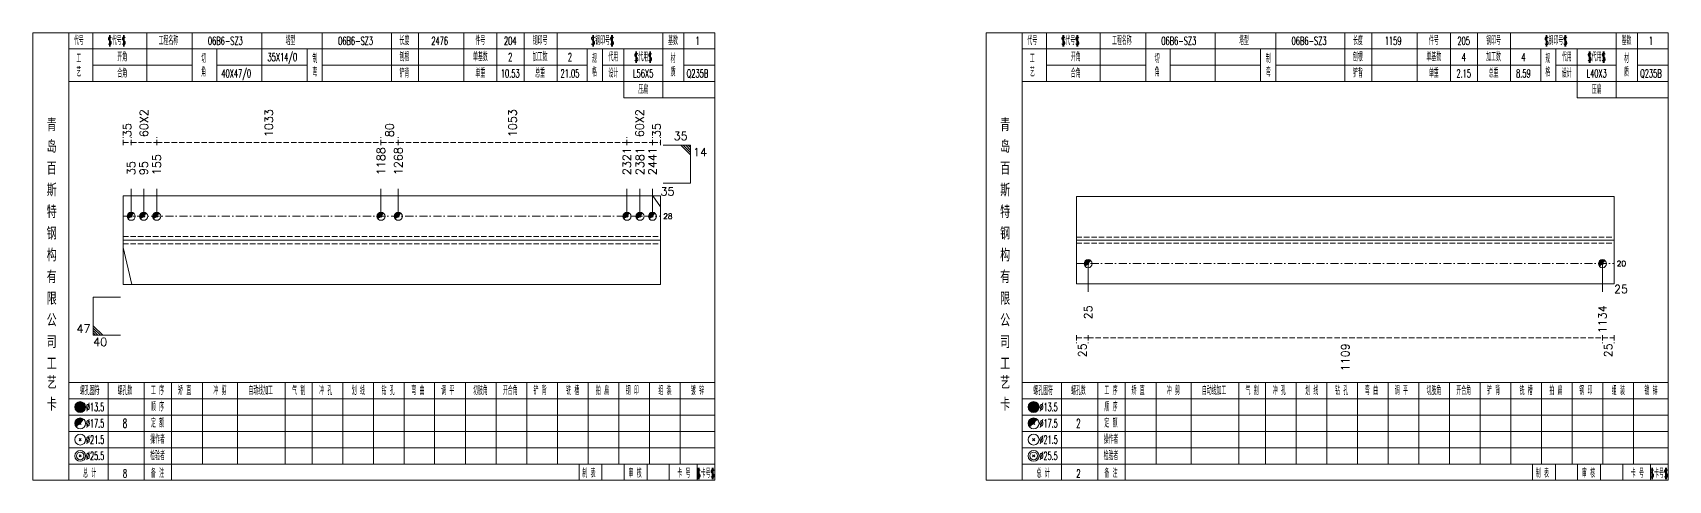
# Model space of a CAD drawing. Extents: x -533 to 8774, y 0 to 7979.
# Drawn here: x 0 to 603, y 7088 to 7253 of the extents above; entities that cross this region are included whole.
import ezdxf
from ezdxf.enums import TextEntityAlignment as Align

# ---------------------------------------------------------------- set-up
doc = ezdxf.new("R2010")
doc.units = 0
doc.header["$MEASUREMENT"] = 0
doc.linetypes.add('一点画线', pattern=[5.2, 3, -1, 0.2, -1])
doc.linetypes.add('虚线', pattern=[2.75, 2, -0.75])
doc.layers.get('0').update_dxf_attribs({"linetype": 'CONTINUOUS', "lineweight": 25})
for name, color, linetype, lineweight in [('1', 7, 'CONTINUOUS', 25), ('4', 7, 'CONTINUOUS', 25), ('5', 7, 'CONTINUOUS', 25)]:
    doc.layers.add(name, color=color, linetype=linetype, lineweight=lineweight)
doc.styles.get("Standard").update_dxf_attribs({"font": 'simplex.shx', "width": 0.7, "height": 3, "bigfont": 'gbhzfs.shx'})

# ---------------------------------------------------------------- blocks, each defined once
blk = doc.blocks.new('孔17.5')
at = {"layer": '5', "color": 7, "linetype": 'Continuous', "lineweight": 0}
for p, q in [((-0.2, -0.2), (0.2, 0.2)), ((-0.2, 0.2), (0.2, -0.2))]:
    blk.add_line(p, q, dxfattribs=at)
at = {"layer": '5', "color": 7, "linetype": 'Continuous', "lineweight": 13}
blk.add_circle((0, 0), 1, dxfattribs=at)
for radius in [0.9, 0.8, 0.7, 0.6, 0.5, 0.4, 0.3, 0.2, 0.1]:
    blk.add_arc((0, 0), radius, 45, 225, dxfattribs=at)

msp = doc.modelspace()

# ---------------------------------------------------------------- linework, layer by layer
at = {"color": 8, "linetype": '虚线', "lineweight": 9}
for p, q in [((33.3, 7211.39), (33.3, 7214.39)), ((33.3, 7212.39), (36.3, 7212.39)), ((36.3, 7211.39), (36.3, 7214.39)), ((36.3, 7211.39), (36.3, 7214.39)), ((36.3, 7212.39), (45.7, 7212.39)), ((45.7, 7211.39), (45.7, 7214.39)), ((45.7, 7211.39), (45.7, 7214.39)), ((45.7, 7212.39), (128.35, 7212.39)), ((128.35, 7211.39), (128.35, 7214.39)), ((128.35, 7211.39), (128.35, 7214.39)), ((128.35, 7212.39), (134.75, 7212.39)), ((134.75, 7211.39), (134.75, 7214.39)), ((134.75, 7211.39), (134.75, 7214.39)), ((134.75, 7212.39), (219, 7212.39)), ((219, 7211.39), (219, 7214.39)), ((219, 7211.39), (219, 7214.39)), ((219, 7212.39), (228.4, 7212.39)), ((228.4, 7211.39), (228.4, 7214.39)), ((228.4, 7211.39), (228.4, 7214.39)), ((228.4, 7212.39), (231.4, 7212.39)), ((231.4, 7211.39), (231.4, 7214.39)), ((384.7, 7141.39), (384.7, 7138.39)), ((384.7, 7140.39), (388.97, 7140.39)), ((388.97, 7141.39), (388.97, 7138.39)), ((388.97, 7141.39), (388.97, 7138.39)), ((388.97, 7140.39), (578.53, 7140.39)), ((578.53, 7141.39), (578.53, 7138.39)), ((578.53, 7141.39), (578.53, 7138.39)), ((578.53, 7140.39), (582.8, 7140.39)), ((582.8, 7141.39), (582.8, 7138.39))]:
    msp.add_line(p, q, dxfattribs=at)
at = {"color": 7, "linetype": 'Continuous', "lineweight": 13}
for p, q in [((242.4, 7211.39), (232.4, 7211.39)), ((238.9, 7211.39), (242.4, 7207.89)), ((239.78, 7211.39), (242.4, 7208.77)), ((240.65, 7211.39), (242.4, 7209.64)), ((241.53, 7211.39), (242.4, 7210.52)), ((242.4, 7197.39), (242.4, 7211.39)), ((36.3, 7185.23), (36.3, 7195.39)), ((40.9, 7185.23), (40.9, 7195.39)), ((45.7, 7185.23), (45.7, 7195.39)), ((128.35, 7185.23), (128.35, 7195.39)), ((134.75, 7185.23), (134.75, 7195.39)), ((219, 7185.23), (219, 7195.39)), ((223.8, 7185.23), (223.8, 7195.39)), ((228.4, 7185.23), (228.4, 7195.39)), ((231.4, 7188.65), (228.6, 7192.73)), ((242.4, 7197.39), (232.4, 7197.39)), ((33.3, 7173.77), (36.5, 7160.05)), ((388.97, 7167.77), (388.97, 7157.39)), ((578.53, 7167.77), (578.53, 7157.39)), ((22.3, 7155.39), (32.3, 7155.39)), ((22.3, 7155.39), (22.3, 7141.39)), ((25.8, 7141.39), (22.3, 7144.89)), ((24.93, 7141.39), (22.3, 7144.02)), ((24.05, 7141.39), (22.3, 7143.14)), ((23.18, 7141.39), (22.3, 7142.27)), ((22.3, 7141.39), (32.3, 7141.39))]:
    msp.add_line(p, q, dxfattribs=at)
at = {"color": 7, "linetype": 'Continuous', "lineweight": 18}
for p, q in [((33.3, 7192.73), (33.3, 7160.05)), ((33.3, 7192.73), (231.4, 7192.73)), ((231.4, 7192.73), (231.4, 7160.05)), ((384.7, 7192.52), (384.7, 7160.27)), ((384.7, 7192.52), (582.8, 7192.52)), ((582.8, 7192.52), (582.8, 7160.27)), ((33.3, 7176.39), (231.4, 7176.39)), ((384.7, 7176.39), (582.8, 7176.39))]:
    msp.add_line(p, q, dxfattribs=at)
at = {"color": 3, "linetype": '一点画线', "lineweight": 13}
for p, q in [((33.3, 7185.23), (231.4, 7185.23)), ((384.7, 7167.77), (582.8, 7167.77))]:
    msp.add_line(p, q, dxfattribs=at)
at = {"color": 1, "linetype": '虚线', "lineweight": 18}
for p, q in [((33.3, 7177.73), (231.4, 7177.73)), ((33.3, 7175.05), (231.4, 7175.05)), ((384.7, 7177.52), (582.8, 7177.52)), ((384.7, 7175.27), (582.8, 7175.27))]:
    msp.add_line(p, q, dxfattribs=at)
at = {"layer": '1', "color": 7, "linetype": 'Continuous', "lineweight": 18}
for p, q in [((33.3, 7160.05), (231.4, 7160.05)), ((384.7, 7160.27), (582.8, 7160.27))]:
    msp.add_line(p, q, dxfattribs=at)
at = {"layer": '4', "color": 1, "linetype": 'Continuous', "lineweight": 18}
for p, q in [((13.3, 7087.89), (13.3, 7252.89)), ((22.2, 7234.89), (22.2, 7252.89)), ((42, 7234.89), (42, 7252.89)), ((58.8, 7234.89), (58.8, 7252.89)), ((84.4, 7234.89), (84.4, 7252.89)), ((106.7, 7234.89), (106.7, 7252.89)), ((132.2, 7234.89), (132.2, 7252.89)), ((142.2, 7234.89), (142.2, 7252.89)), ((158.9, 7234.89), (158.9, 7252.89)), ((171.1, 7234.89), (171.1, 7252.89)), ((181.1, 7234.89), (181.1, 7252.89)), ((193.3, 7234.89), (193.3, 7252.89)), ((232.2, 7228.89), (232.2, 7252.89)), ((240, 7234.89), (240, 7252.89)), ((364.7, 7087.89), (364.7, 7252.89)), ((373.6, 7234.89), (373.6, 7252.89)), ((393.4, 7234.89), (393.4, 7252.89)), ((410.2, 7234.89), (410.2, 7252.89)), ((435.8, 7234.89), (435.8, 7252.89)), ((458.1, 7234.89), (458.1, 7252.89)), ((483.6, 7234.89), (483.6, 7252.89)), ((493.6, 7234.89), (493.6, 7252.89)), ((510.3, 7234.89), (510.3, 7252.89)), ((522.5, 7234.89), (522.5, 7252.89)), ((532.5, 7234.89), (532.5, 7252.89)), ((544.7, 7234.89), (544.7, 7252.89)), ((583.6, 7228.89), (583.6, 7252.89)), ((591.4, 7234.89), (591.4, 7252.89)), ((13.3, 7246.89), (251.4, 7246.89)), ((67.8, 7234.89), (67.8, 7246.89)), ((101.1, 7234.89), (101.1, 7246.89)), ((204.4, 7234.89), (204.4, 7246.89)), ((210, 7234.89), (210, 7246.89)), ((217.8, 7228.89), (217.8, 7246.89)), ((364.7, 7246.89), (602.8, 7246.89)), ((419.2, 7234.89), (419.2, 7246.89)), ((452.5, 7234.89), (452.5, 7246.89)), ((555.8, 7234.89), (555.8, 7246.89)), ((561.4, 7234.89), (561.4, 7246.89)), ((569.2, 7228.89), (569.2, 7246.89)), ((22.2, 7240.89), (58.8, 7240.89)), ((67.8, 7240.89), (101.1, 7240.89)), ((106.7, 7240.89), (204.4, 7240.89)), ((210, 7240.89), (232.2, 7240.89)), ((240, 7240.89), (251.4, 7240.89)), ((373.6, 7240.89), (410.2, 7240.89)), ((419.2, 7240.89), (452.5, 7240.89)), ((458.1, 7240.89), (555.8, 7240.89)), ((561.4, 7240.89), (583.6, 7240.89)), ((591.4, 7240.89), (602.8, 7240.89)), ((13.3, 7234.89), (251.4, 7234.89)), ((364.7, 7234.89), (602.8, 7234.89)), ((217.8, 7228.89), (251.4, 7228.89)), ((569.2, 7228.89), (602.8, 7228.89)), ((13.3, 7123.89), (251.4, 7123.89)), ((27.8, 7087.89), (27.8, 7123.89)), ((41.1, 7087.89), (41.1, 7123.89)), ((51.2, 7087.89), (51.2, 7123.89)), ((62.6, 7093.89), (62.6, 7123.89)), ((75.5, 7093.89), (75.5, 7123.89)), ((93.1, 7093.89), (93.1, 7123.89)), ((103, 7093.89), (103, 7123.89)), ((114.3, 7093.89), (114.3, 7123.89)), ((125.6, 7093.89), (125.6, 7123.89)), ((136.9, 7093.89), (136.9, 7123.89)), ((148.1, 7093.89), (148.1, 7123.89)), ((159.5, 7093.89), (159.5, 7123.89)), ((170.8, 7093.89), (170.8, 7123.89)), ((182.1, 7093.89), (182.1, 7123.89)), ((193.4, 7093.89), (193.4, 7123.89)), ((204.7, 7093.89), (204.7, 7123.89)), ((216, 7093.89), (216, 7123.89)), ((227.3, 7093.89), (227.3, 7123.89)), ((238.6, 7093.89), (238.6, 7123.89)), ((364.7, 7123.89), (602.8, 7123.89)), ((379.2, 7087.89), (379.2, 7123.89)), ((392.5, 7087.89), (392.5, 7123.89)), ((402.6, 7087.89), (402.6, 7123.89)), ((414, 7093.89), (414, 7123.89)), ((426.9, 7093.89), (426.9, 7123.89)), ((444.5, 7093.89), (444.5, 7123.89)), ((454.4, 7093.89), (454.4, 7123.89)), ((465.7, 7093.89), (465.7, 7123.89)), ((477, 7093.89), (477, 7123.89)), ((488.3, 7093.89), (488.3, 7123.89)), ((499.5, 7093.89), (499.5, 7123.89)), ((510.9, 7093.89), (510.9, 7123.89)), ((522.2, 7093.89), (522.2, 7123.89)), ((533.5, 7093.89), (533.5, 7123.89)), ((544.8, 7093.89), (544.8, 7123.89)), ((556.1, 7093.89), (556.1, 7123.89)), ((567.4, 7093.89), (567.4, 7123.89)), ((578.7, 7093.89), (578.7, 7123.89)), ((590, 7093.89), (590, 7123.89)), ((13.3, 7117.89), (251.4, 7117.89)), ((364.7, 7117.89), (602.8, 7117.89)), ((13.3, 7111.89), (251.4, 7111.89)), ((364.7, 7111.89), (602.8, 7111.89)), ((13.3, 7105.89), (251.4, 7105.89)), ((364.7, 7105.89), (602.8, 7105.89)), ((13.3, 7099.89), (251.4, 7099.89)), ((364.7, 7099.89), (602.8, 7099.89)), ((13.3, 7093.89), (251.4, 7093.89)), ((201.4, 7087.89), (201.4, 7093.89)), ((209.8, 7087.89), (209.8, 7093.89)), ((218, 7087.89), (218, 7093.89)), ((226.4, 7087.89), (226.4, 7093.89)), ((234.6, 7087.89), (234.6, 7093.89)), ((244.9, 7087.89), (244.9, 7093.89)), ((364.7, 7093.89), (602.8, 7093.89)), ((552.8, 7087.89), (552.8, 7093.89)), ((561.2, 7087.89), (561.2, 7093.89)), ((569.4, 7087.89), (569.4, 7093.89)), ((577.8, 7087.89), (577.8, 7093.89)), ((586, 7087.89), (586, 7093.89)), ((596.3, 7087.89), (596.3, 7093.89))]:
    msp.add_line(p, q, dxfattribs=at)
at = {"layer": '4', "color": 7, "linetype": 'Continuous', "lineweight": 13}
for p, q in [((17.3, 7114.69), (17.7, 7115.09)), ((17.7, 7114.69), (17.3, 7115.09)), ((368.7, 7114.69), (369.1, 7115.09)), ((369.1, 7114.69), (368.7, 7115.09)), ((17.1, 7102.49), (17.9, 7103.29)), ((17.9, 7102.49), (17.1, 7103.29)), ((368.5, 7102.49), (369.3, 7103.29)), ((369.3, 7102.49), (368.5, 7103.29)), ((17.1, 7096.49), (17.9, 7097.29)), ((17.9, 7096.49), (17.1, 7097.29)), ((368.5, 7096.49), (369.3, 7097.29)), ((369.3, 7096.49), (368.5, 7097.29))]:
    msp.add_line(p, q, dxfattribs=at)
at = {"layer": '4', "color": 7, "linetype": 'Continuous', "lineweight": 0}
for p, q in [((17.1, 7108.49), (17.9, 7109.29)), ((17.1, 7109.29), (17.9, 7108.49)), ((368.5, 7108.49), (369.3, 7109.29)), ((368.5, 7109.29), (369.3, 7108.49))]:
    msp.add_line(p, q, dxfattribs=at)
at = {"layer": '4', "color": 1, "linetype": 'Continuous', "lineweight": 18}
for points in [[(0, 7252.89), (0, 7087.89), (251.4, 7087.89), (251.4, 7252.89)], [(351.4, 7252.89), (351.4, 7087.89), (602.8, 7087.89), (602.8, 7252.89)]]:
    msp.add_lwpolyline(points, close=True, dxfattribs=at)
at = {"layer": '4', "color": 7, "linetype": 'Continuous', "lineweight": 13}
for centre, radius in [((17.5, 7114.89), 2), ((17.5, 7114.89), 1.8), ((17.5, 7114.89), 1.6), ((17.5, 7114.89), 1.4), ((17.5, 7114.89), 1.2), ((17.5, 7114.89), 1), ((17.5, 7114.89), 0.8), ((17.5, 7114.89), 0.6), ((17.5, 7114.89), 0.4), ((17.5, 7114.89), 0.2), ((368.9, 7114.89), 2), ((368.9, 7114.89), 1.8), ((368.9, 7114.89), 1.6), ((368.9, 7114.89), 1.4), ((368.9, 7114.89), 1.2), ((368.9, 7114.89), 1), ((368.9, 7114.89), 0.8), ((368.9, 7114.89), 0.6), ((368.9, 7114.89), 0.4), ((368.9, 7114.89), 0.2), ((17.5, 7108.89), 2), ((368.9, 7108.89), 2), ((17.5, 7102.89), 2), ((368.9, 7102.89), 2), ((17.5, 7096.89), 2), ((17.5, 7096.89), 1.4), ((368.9, 7096.89), 2), ((368.9, 7096.89), 1.4)]:
    msp.add_circle(centre, radius, dxfattribs=at)
for centre, radius in [((17.5, 7108.89), 1.8), ((17.5, 7108.89), 1.6), ((17.5, 7108.89), 1.4), ((17.5, 7108.89), 1.2), ((17.5, 7108.89), 1), ((17.5, 7108.89), 0.8), ((17.5, 7108.89), 0.6), ((17.5, 7108.89), 0.4), ((17.5, 7108.89), 0.2), ((368.9, 7108.89), 1.8), ((368.9, 7108.89), 1.6), ((368.9, 7108.89), 1.4), ((368.9, 7108.89), 1.2), ((368.9, 7108.89), 1), ((368.9, 7108.89), 0.8), ((368.9, 7108.89), 0.6), ((368.9, 7108.89), 0.4), ((368.9, 7108.89), 0.2)]:
    msp.add_arc(centre, radius, 45, 225, dxfattribs=at)

# ---------------------------------------------------------------- block references
at = {"color": 7, "linetype": 'Continuous', "lineweight": 13, "xscale": 1.5, "yscale": 1.5, "zscale": 1.5}
for p in [(36.3, 7185.23), (40.9, 7185.23), (45.7, 7185.23), (128.35, 7185.23), (134.75, 7185.23), (219, 7185.23), (223.8, 7185.23), (228.4, 7185.23)]:
    msp.add_blockref('孔17.5', p, dxfattribs=at)
at = {"layer": '1', "color": 7, "linetype": 'Continuous', "lineweight": 13, "xscale": 1.5, "yscale": 1.5, "zscale": 1.5}
for p in [(388.97, 7167.77), (578.53, 7167.77)]:
    msp.add_blockref('孔17.5', p, dxfattribs=at)

# ---------------------------------------------------------------- texts
at = {"color": 8, "linetype": 'Continuous', "lineweight": 9}
for s, p in [('60X2', (41, 7214.39)), ('1033', (87.03, 7214.39)), ('1053', (176.87, 7214.39)), ('60X2', (223.7, 7214.39)), ('35', (34.8, 7214.39)), ('80', (131.55, 7214.39)), ('35', (229.9, 7214.39))]:
    msp.add_text(s, height=3, rotation=90, dxfattribs=at).set_placement(p, align=Align.MIDDLE_LEFT)
at = {"color": 7, "linetype": 'Continuous', "lineweight": 13}
for s, p in [('35', (241.4, 7212.39)), ('47', (21.3, 7141.39))]:
    msp.add_text(s, height=3, dxfattribs=at).set_placement(p, align=Align.BOTTOM_RIGHT)
for s, p in [('1188', (128.35, 7200.39)), ('1268', (134.75, 7200.39)), ('2321', (219, 7200.39)), ('2381', (223.8, 7200.39)), ('2441', (228.4, 7200.39)), ('35', (36.3, 7200.39)), ('95', (40.9, 7200.39)), ('155', (45.7, 7200.39))]:
    msp.add_text(s, height=3, rotation=90, dxfattribs=at).set_placement(p, align=Align.MIDDLE_LEFT)
for s, p in [('14', (243.4, 7210.39)), ('40', (22.3, 7140.39))]:
    msp.add_text(s, height=3, dxfattribs=at).set_placement(p, align=Align.TOP_LEFT)
for s, height, p in [('35', 3, (231.4, 7194.39)), ('28', 2, (232.4, 7185.23)), ('20', 2, (583.8, 7167.77))]:
    msp.add_text(s, height=height, dxfattribs=at).set_placement(p, align=Align.MIDDLE_LEFT)
at = {"color": 8, "linetype": 'Continuous', "lineweight": 9}
for s, p in [('25', (386.84, 7138.39)), ('1109', (483.75, 7138.39)), ('25', (580.66, 7138.39))]:
    msp.add_text(s, height=3, rotation=90, dxfattribs=at).set_placement(p, align=Align.MIDDLE_RIGHT)
at = {"layer": '1', "color": 7, "linetype": 'Continuous', "lineweight": 13}
msp.add_text('25', height=3, dxfattribs=at).set_placement((582.8, 7158.39), align=Align.MIDDLE_LEFT)
for s, p in [('25', (388.97, 7152.39)), ('1134', (578.53, 7152.39))]:
    msp.add_text(s, height=3, rotation=90, dxfattribs=at).set_placement(p, align=Align.MIDDLE_RIGHT)
at = {"layer": '4', "color": 1, "linetype": 'Continuous', "lineweight": 13}
for s, height, width, p in [('$代号$', 3, 0.6, (31, 7249.89)), ('工程名称', 3, 0.6, (50, 7249.89)), ('塔型', 3, 0.6, (95, 7249.89)), ('长度', 3, 0.6, (137, 7249.89)), ('件号', 3, 0.6, (165, 7249.89)), ('钢印号', 3, 0.6, (187, 7249.89)), ('$钢印号$', 3, 0.6, (210, 7249.89)), ('基数', 3, 0.6, (236, 7249.89)), ('$代号$', 3, 0.6, (382.4, 7249.89)), ('工程名称', 3, 0.6, (401.4, 7249.89)), ('塔型', 3, 0.6, (446.4, 7249.89)), ('长度', 3, 0.6, (488.4, 7249.89)), ('件号', 3, 0.6, (516.4, 7249.89)), ('钢印号', 3, 0.6, (538.4, 7249.89)), ('$钢印号$', 3, 0.6, (561.4, 7249.89)), ('基数', 3, 0.6, (587.4, 7249.89)), ('代号', 3, 0.6, (17, 7249.89)), ('开角', 3, 0.6, (33, 7243.89)), ('06B6-SZ3', 3, 0.6, (71, 7249.89)), ('35X14/0', 3, 0.6, (92, 7243.89)), ('06B6-SZ3', 3, 0.6, (119, 7249.89)), ('刨根', 3, 0.6, (137, 7243.89)), ('2476', 3, 0.6, (150, 7249.89)), ('单基数', 3, 0.6, (165, 7243.89)), ('204', 3, 0.6, (176, 7249.89)), ('加工数', 3, 0.6, (187, 7243.89)), ('代用', 3, 0.6, (214, 7243.89)), ('$代用$', 3, 0.6, (225, 7243.89)), ('1', 3, 0.6, (245, 7249.89)), ('代号', 3, 0.6, (368.4, 7249.89)), ('开角', 3, 0.6, (384.4, 7243.89)), ('06B6-SZ3', 3, 0.6, (422.4, 7249.89)), ('06B6-SZ3', 3, 0.6, (470.4, 7249.89)), ('刨根', 3, 0.6, (488.4, 7243.89)), ('1159', 3, 0.6, (501.4, 7249.89)), ('单基数', 3, 0.6, (516.4, 7243.89)), ('205', 3, 0.6, (527.4, 7249.89)), ('加工数', 3, 0.6, (538.4, 7243.89)), ('代用', 3, 0.6, (565.4, 7243.89)), ('$代用$', 3, 0.6, (576.4, 7243.89)), ('1', 3, 0.6, (596.4, 7249.89)), ('工', 3, 0.6, (17, 7243.29)), ('艺', 3, 0.6, (17, 7238.29)), ('合角', 3, 0.6, (33, 7237.89)), ('切', 3, 0.6, (63, 7243.29)), ('角', 3, 0.6, (63, 7238.29)), ('40X47/0', 3, 0.6, (75, 7237.89)), ('制', 3, 0.6, (104, 7243.29)), ('弯', 3, 0.6, (104, 7238.29)), ('铲背', 3, 0.6, (137, 7237.89)), ('单重', 3, 0.6, (165, 7237.89)), ('2', 3, 0.6, (176, 7243.89)), ('总重', 3, 0.6, (187, 7237.89)), ('2', 3, 0.6, (198, 7243.89)), ('格', 3, 0.6, (207, 7238.29)), ('规', 3, 0.6, (207, 7243.29)), ('设计', 3, 0.6, (214, 7237.89)), ('材', 3, 0.6, (236, 7243.29)), ('质', 3, 0.6, (236, 7238.29)), ('工', 3, 0.6, (368.4, 7243.29)), ('艺', 3, 0.6, (368.4, 7238.29)), ('合角', 3, 0.6, (384.4, 7237.89)), ('切', 3, 0.6, (414.4, 7243.29)), ('角', 3, 0.6, (414.4, 7238.29)), ('制', 3, 0.6, (455.4, 7243.29)), ('弯', 3, 0.6, (455.4, 7238.29)), ('铲背', 3, 0.6, (488.4, 7237.89)), ('单重', 3, 0.6, (516.4, 7237.89)), ('4', 3, 0.6, (527.4, 7243.89)), ('总重', 3, 0.6, (538.4, 7237.89)), ('4', 3, 0.6, (549.4, 7243.89)), ('格', 3, 0.6, (558.4, 7238.29)), ('规', 3, 0.6, (558.4, 7243.29)), ('设计', 3, 0.6, (565.4, 7237.89)), ('材', 3, 0.6, (587.4, 7243.29)), ('质', 3, 0.6, (587.4, 7238.29)), ('10.53', 3, 0.6, (176, 7237.89)), ('21.05', 3, 0.6, (198, 7237.89)), ('L56X5', 3, 0.6, (225, 7237.89)), ('压扁', 3, 0.6, (225, 7231.89)), ('Q235B', 3, 0.6, (245, 7237.89)), ('2.15', 3, 0.6, (527.4, 7237.89)), ('8.59', 3, 0.6, (549.4, 7237.89)), ('L40X3', 3, 0.6, (576.4, 7237.89)), ('压扁', 3, 0.6, (576.4, 7231.89)), ('Q235B', 3, 0.6, (596.4, 7237.89)), ('青', 4.6, 0.8, (7, 7218.89)), ('青', 4.6, 0.8, (358.4, 7218.89)), ('岛', 4.6, 0.8, (7, 7210.89)), ('岛', 4.6, 0.8, (358.4, 7210.89)), ('百', 4.6, 0.8, (7, 7202.89)), ('百', 4.6, 0.8, (358.4, 7202.89)), ('斯', 4.6, 0.8, (7, 7194.89)), ('斯', 4.6, 0.8, (358.4, 7194.89)), ('特', 4.6, 0.8, (7, 7186.89)), ('特', 4.6, 0.8, (358.4, 7186.89)), ('钢', 4.6, 0.8, (7, 7178.89)), ('钢', 4.6, 0.8, (358.4, 7178.89)), ('构', 4.6, 0.8, (7, 7170.89)), ('构', 4.6, 0.8, (358.4, 7170.89)), ('有', 4.6, 0.8, (7, 7162.89)), ('有', 4.6, 0.8, (358.4, 7162.89)), ('限', 4.6, 0.8, (7, 7154.89)), ('限', 4.6, 0.8, (358.4, 7154.89)), ('公', 4.6, 0.8, (7, 7146.89)), ('公', 4.6, 0.8, (358.4, 7146.89)), ('司', 4.6, 0.8, (7, 7138.89)), ('司', 4.6, 0.8, (358.4, 7138.89)), ('工', 4.6, 0.8, (7, 7130.89)), ('工', 4.6, 0.8, (358.4, 7130.89)), ('艺', 4.6, 0.8, (7, 7123.89)), ('艺', 4.6, 0.8, (358.4, 7123.89)), ('螺孔图符', 3, 0.6, (21, 7120.89)), ('螺孔数', 3, 0.6, (34, 7120.89)), ('工 序', 3, 0.6, (46, 7120.89)), ('矫 直', 3, 0.6, (56, 7120.89)), ('冲 剪', 3, 0.6, (69, 7120.89)), ('自动线加工', 3, 0.6, (84, 7120.89)), ('气 割', 3, 0.6, (98, 7120.89)), ('冲 孔', 3, 0.6, (108, 7120.89)), ('划 线', 3, 0.6, (120, 7120.89)), ('钻 孔', 3, 0.6, (131, 7120.89)), ('弯 曲', 3, 0.6, (142, 7120.89)), ('调 平', 3, 0.6, (153, 7120.89)), ('切肢角', 3, 0.6, (165, 7120.89)), ('开合角', 3, 0.6, (176, 7120.89)), ('铲 背', 3, 0.6, (187, 7120.89)), ('铣 槽', 3, 0.6, (199, 7120.89)), ('拍 扁', 3, 0.6, (210, 7120.89)), ('钢 印', 3, 0.6, (221, 7120.89)), ('组 装', 3, 0.6, (233, 7120.89)), ('镀 锌', 3, 0.6, (245, 7120.89)), ('螺孔图符', 3, 0.6, (372.4, 7120.89)), ('螺孔数', 3, 0.6, (385.4, 7120.89)), ('工 序', 3, 0.6, (397.4, 7120.89)), ('矫 直', 3, 0.6, (407.4, 7120.89)), ('冲 剪', 3, 0.6, (420.4, 7120.89)), ('自动线加工', 3, 0.6, (435.4, 7120.89)), ('气 割', 3, 0.6, (449.4, 7120.89)), ('冲 孔', 3, 0.6, (459.4, 7120.89)), ('划 线', 3, 0.6, (471.4, 7120.89)), ('钻 孔', 3, 0.6, (482.4, 7120.89)), ('弯 曲', 3, 0.6, (493.4, 7120.89)), ('调 平', 3, 0.6, (504.4, 7120.89)), ('切肢角', 3, 0.6, (516.4, 7120.89)), ('开合角', 3, 0.6, (527.4, 7120.89)), ('铲 背', 3, 0.6, (538.4, 7120.89)), ('铣 槽', 3, 0.6, (550.4, 7120.89)), ('拍 扁', 3, 0.6, (561.4, 7120.89)), ('钢 印', 3, 0.6, (572.4, 7120.89)), ('组 装', 3, 0.6, (584.4, 7120.89)), ('镀 锌', 3, 0.6, (596.4, 7120.89)), ('卡', 4.6, 0.8, (7, 7115.89)), ('%%C13.5', 3, 0.5, (23, 7114.89)), ('顺 序', 3, 0.6, (46, 7114.89)), ('卡', 4.6, 0.8, (358.4, 7115.89)), ('%%C13.5', 3, 0.5, (374.4, 7114.89)), ('顺 序', 3, 0.6, (397.4, 7114.89)), ('%%C17.5', 3, 0.5, (23, 7108.89)), ('8', 3.2, 0.6, (34, 7108.89)), ('定 额', 3, 0.6, (46, 7108.89)), ('%%C17.5', 3, 0.5, (374.4, 7108.89)), ('2', 3.2, 0.6, (385.4, 7108.89)), ('定 额', 3, 0.6, (397.4, 7108.89)), ('%%C21.5', 3, 0.5, (23, 7102.89)), ('操作者', 3, 0.6, (46, 7102.89)), ('%%C21.5', 3, 0.5, (374.4, 7102.89)), ('操作者', 3, 0.6, (397.4, 7102.89)), ('%%C25.5', 3, 0.5, (23, 7096.89)), ('检验者', 3, 0.6, (46, 7096.89)), ('%%C25.5', 3, 0.5, (374.4, 7096.89)), ('检验者', 3, 0.6, (397.4, 7096.89)), ('总 计', 3, 0.6, (21, 7090.39)), ('8', 3, 0.6, (34, 7090.39)), ('备 注', 3, 0.6, (46, 7090.39)), ('制 表', 3, 0.6, (205, 7090.39)), ('审 核', 3, 0.6, (222, 7090.39)), ('卡 号', 3, 0.6, (240, 7090.39)), ('$卡号$', 3, 0.6, (248, 7090.39)), ('总 计', 3, 0.6, (372.4, 7090.39)), ('2', 3, 0.6, (385.4, 7090.39)), ('备 注', 3, 0.6, (397.4, 7090.39)), ('制 表', 3, 0.6, (556.4, 7090.39)), ('审 核', 3, 0.6, (573.4, 7090.39)), ('卡 号', 3, 0.6, (591.4, 7090.39)), ('$卡号$', 3, 0.6, (599.4, 7090.39))]:
    msp.add_text(s, height=height, dxfattribs=dict(at, width=width)).set_placement(p, align=Align.MIDDLE_CENTER)

doc.saveas('drawing.dxf')
